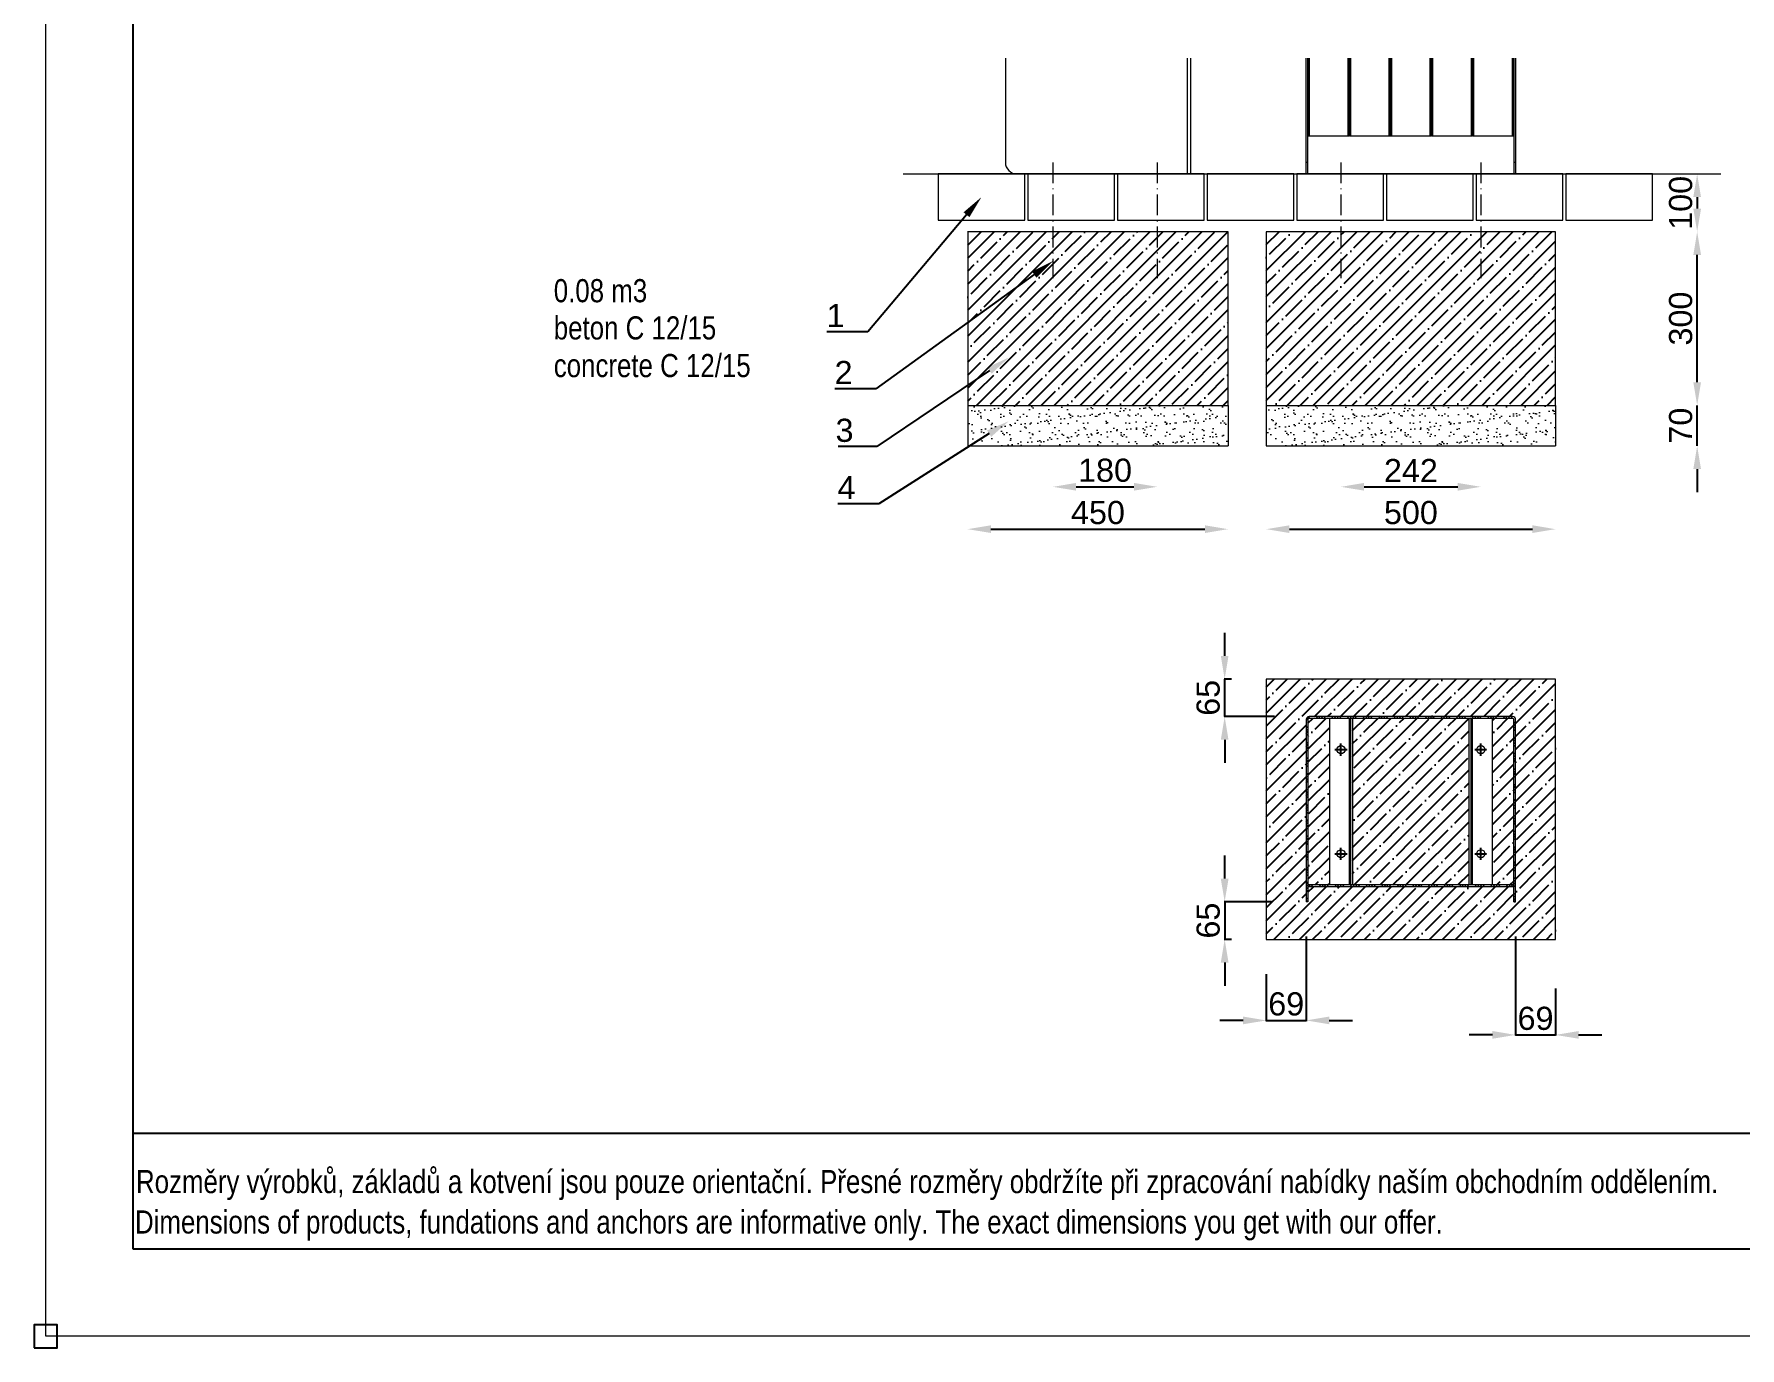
# Model space of a CAD drawing. Header units: millimetres. Extents: x -1511 to 5721, y -19897 to 4144.
# Drawn here: x -20 to 2929, y -20 to 2251 of the extents above; entities that cross this region are included whole.
import ezdxf
from ezdxf import colors
from ezdxf.entities.mleader import LeaderData, LeaderLine
from ezdxf.math import Vec2, Vec3

# ---------------------------------------------------------------- set-up
doc = ezdxf.new("R2010")
doc.units = ezdxf.units.MM
for name, pattern in [('ACAD_ISO10W100', [18.5, 12, -3, 0.5, -3]), ('CENTER2', [1.125, 0.75, -0.125, 0.125, -0.125]), ('INCONTINUOUS', [200000.001, 200000, -0.001])]:
    doc.linetypes.add(name, pattern=pattern)
for name, color, linetype in [('KOTY', 3, 'INCONTINUOUS'), ('OBRYSOVA', 7, 'Continuous'), ('OSY', 1, 'ACAD_ISO10W100'), ('POSTAVY ATD', 8, 'Continuous'), ('SRAFY', 30, 'Continuous')]:
    doc.layers.add(name, color=color, linetype=linetype)
doc.layers.add('Nekreslit', color=6, linetype='Continuous', plot=False)
doc.styles.add('SEACAD_Arial', font='arial.ttf', dxfattribs={"width": 0.8})
doc.styles.get("Standard").update_dxf_attribs({"font": 'arial.ttf'})
doc.dimstyles.new('PROFI_CSN', dxfattribs={"dimscale": 0, "dimtxt": 3.5, "dimasz": 3, "dimexe": 1, "dimexo": 0, "dimgap": 1.5, "dimtad": 1, "dimlfac": -1, "dimdsep": 46, "dimtxsty": 'Standard', "dimcen": 0, "dimdle": 1, "dimclrd": 256, "dimclre": 256, "dimclrt": 256, "dimadec": 0, "dimazin": 0, "dimtfac": 0.6, "dimtmove": 0, "dimatfit": 1, "dimfxl": 1, "dimtolj": 1, "dimarcsym": 0})
pattern_1 = [(45, (3283.444, 1212.602), (-13.47038, 13.47038), []), (45, (3287.934, 1212.602), (-13.47038, 13.47038), []), (45, (3292.424, 1212.602), (-13.47038, 13.47038), []), (45, (3296.914, 1212.602), (-13.47038, 13.47038), [])]

# ---------------------------------------------------------------- blocks, each defined once
blk = doc.blocks.new('*D1')
at = {"layer": 'DEFPOINTS', "color": 0, "transparency": 16777216}
for p in [(2610, 1608.9), (2854.9, 1608.9), (2610, 1538.9)]:
    blk.add_point(p, dxfattribs=at)
at = {"layer": 'KOTY', "color": 7, "lineweight": -2, "transparency": 16777216}
for p, q in [((2854.9, 1648.9), (2854.9, 1688.9)), ((2854.9, 1538.9), (2854.9, 1608.9)), ((2854.9, 1498.9), (2854.9, 1458.9))]:
    blk.add_line(p, q, dxfattribs=at)
at = {"layer": 'KOTY', "color": 7, "transparency": 16777216}
for points in [[(2848.3, 1648.9), (2861.6, 1648.9), (2854.9, 1608.9)], [(2848.3, 1498.9), (2861.6, 1498.9), (2854.9, 1538.9)]]:
    blk.add_solid(points, dxfattribs=at)
at = {"layer": 'KOTY', "color": 7, "lineweight": 13, "transparency": 16777216, "insert": (2826.5, 1573.9), "char_height": 40, "attachment_point": 5, "rotation": 90}
blk.add_mtext('\\A1;70', dxfattribs=at)
blk = doc.blocks.new('*D6')
at = {"layer": 'DEFPOINTS', "color": 0, "transparency": 16777216}
for p in [(2610, 1909), (2854.9, 1909), (2610, 1608.9)]:
    blk.add_point(p, dxfattribs=at)
at = {"layer": 'KOTY', "color": 7, "lineweight": -2, "transparency": 16777216}
blk.add_line((2854.9, 1648.9), (2854.9, 1869), dxfattribs=at)
at = {"layer": 'KOTY', "color": 7, "transparency": 16777216}
for points in [[(2848.3, 1869), (2861.6, 1869), (2854.9, 1909)], [(2848.3, 1648.9), (2861.6, 1648.9), (2854.9, 1608.9)]]:
    blk.add_solid(points, dxfattribs=at)
at = {"layer": 'KOTY', "color": 7, "lineweight": 15, "transparency": 16777216, "insert": (2826.5, 1759), "char_height": 40, "attachment_point": 5, "rotation": 90}
blk.add_mtext('\\A1;300', dxfattribs=at)
blk = doc.blocks.new('*D7')
at = {"layer": 'DEFPOINTS', "color": 0, "transparency": 16777216}
for p in [(2110, 1538.9), (2610, 1538.9), (2610, 1395)]:
    blk.add_point(p, dxfattribs=at)
at = {"layer": 'KOTY', "color": 7, "lineweight": -2, "transparency": 16777216}
blk.add_line((2150, 1395), (2570, 1395), dxfattribs=at)
at = {"layer": 'KOTY', "color": 7, "transparency": 16777216}
for points in [[(2150, 1401.7), (2150, 1388.4), (2110, 1395)], [(2570, 1401.7), (2570, 1388.4), (2610, 1395)]]:
    blk.add_solid(points, dxfattribs=at)
at = {"layer": 'KOTY', "color": 7, "lineweight": 15, "transparency": 16777216, "insert": (2360, 1423.5), "char_height": 40, "attachment_point": 5}
blk.add_mtext('\\A1;500', dxfattribs=at)
blk = doc.blocks.new('*D9')
at = {"layer": 'DEFPOINTS', "color": 0, "transparency": 16777216}
for p in [(2460, 2009), (2460, 1909), (2854.9, 1909)]:
    blk.add_point(p, dxfattribs=at)
at = {"layer": 'POSTAVY ATD', "color": 7, "lineweight": -2, "transparency": 16777216}
blk.add_line((2854.9, 1969), (2854.9, 1949), dxfattribs=at)
at = {"layer": 'POSTAVY ATD', "color": 7, "transparency": 16777216}
for points in [[(2848.3, 1969), (2861.6, 1969), (2854.9, 2009)], [(2848.3, 1949), (2861.6, 1949), (2854.9, 1909)]]:
    blk.add_solid(points, dxfattribs=at)
at = {"layer": 'POSTAVY ATD', "color": 7, "lineweight": 15, "transparency": 16777216, "insert": (2826.5, 1959), "char_height": 40, "attachment_point": 5, "rotation": 90}
blk.add_mtext('\\A1;100', dxfattribs=at)
blk = doc.blocks.new('*D10')
at = {"layer": 'DEFPOINTS', "color": 0, "transparency": 16777216}
for p in [(2239.1, 1829), (2480.9, 1829), (2480.9, 1468.2)]:
    blk.add_point(p, dxfattribs=at)
at = {"layer": 'KOTY', "color": 7, "lineweight": -2, "transparency": 16777216}
blk.add_line((2279.1, 1468.2), (2440.9, 1468.2), dxfattribs=at)
at = {"layer": 'KOTY', "color": 7, "transparency": 16777216}
for points in [[(2279.1, 1474.9), (2279.1, 1461.6), (2239.1, 1468.2)], [(2440.9, 1474.9), (2440.9, 1461.6), (2480.9, 1468.2)]]:
    blk.add_solid(points, dxfattribs=at)
at = {"layer": 'KOTY', "color": 7, "lineweight": 15, "transparency": 16777216, "insert": (2360, 1496.3), "char_height": 40, "attachment_point": 5}
blk.add_mtext('\\A1;242', dxfattribs=at)
blk = doc.blocks.new('*D24')
at = {"layer": 'DEFPOINTS', "color": 0, "transparency": 16777216}
for p in [(1594, 1538.9), (2044, 1538.9), (2044, 1395)]:
    blk.add_point(p, dxfattribs=at)
at = {"layer": 'KOTY', "color": 7, "lineweight": -2, "transparency": 16777216}
blk.add_line((1634, 1395), (2004, 1395), dxfattribs=at)
at = {"layer": 'KOTY', "color": 7, "transparency": 16777216}
for points in [[(1634, 1401.7), (1634, 1388.4), (1594, 1395)], [(2004, 1401.7), (2004, 1388.4), (2044, 1395)]]:
    blk.add_solid(points, dxfattribs=at)
at = {"layer": 'KOTY', "color": 7, "lineweight": 15, "transparency": 16777216, "insert": (1819, 1423.5), "char_height": 40, "attachment_point": 5}
blk.add_mtext('\\A1;450', dxfattribs=at)
blk = doc.blocks.new('*D25')
at = {"layer": 'DEFPOINTS', "color": 0, "transparency": 16777216}
for p in [(1741.3, 1829), (1921.3, 1829), (1921.3, 1468.2)]:
    blk.add_point(p, dxfattribs=at)
at = {"layer": 'KOTY', "color": 7, "lineweight": -2, "transparency": 16777216}
blk.add_line((1781.3, 1468.2), (1881.3, 1468.2), dxfattribs=at)
at = {"layer": 'KOTY', "color": 7, "transparency": 16777216}
for points in [[(1781.3, 1474.9), (1781.3, 1461.6), (1741.3, 1468.2)], [(1881.3, 1474.9), (1881.3, 1461.6), (1921.3, 1468.2)]]:
    blk.add_solid(points, dxfattribs=at)
at = {"layer": 'KOTY', "color": 7, "lineweight": 15, "transparency": 16777216, "insert": (1831.3, 1496.6), "char_height": 40, "attachment_point": 5}
blk.add_mtext('\\A1;180', dxfattribs=at)
blk = doc.blocks.new('*D29')
at = {"layer": 'DEFPOINTS', "color": 0, "transparency": 16777216}
for p in [(2038.1, 1136), (2110, 1136), (2184, 1071)]:
    blk.add_point(p, dxfattribs=at)
at = {"layer": 'KOTY', "color": 7, "lineweight": -2, "transparency": 16777216}
for p, q in [((2038.1, 1176), (2038.1, 1216)), ((2050, 1136), (2037.1, 1136)), ((2038.1, 1071), (2038.1, 1136)), ((2124, 1071), (2037.1, 1071)), ((2038.1, 1031), (2038.1, 991))]:
    blk.add_line(p, q, dxfattribs=at)
at = {"layer": 'KOTY', "color": 7, "transparency": 16777216}
for points in [[(2031.4, 1176), (2044.7, 1176), (2038.1, 1136)], [(2031.4, 1031), (2044.7, 1031), (2038.1, 1071)]]:
    blk.add_solid(points, dxfattribs=at)
at = {"layer": 'KOTY', "color": 7, "lineweight": 15, "transparency": 16777216, "insert": (2009.7, 1103.5), "char_height": 40, "attachment_point": 5, "rotation": 90}
blk.add_mtext('\\A1;65', dxfattribs=at)
blk = doc.blocks.new('*D30')
at = {"layer": 'DEFPOINTS', "color": 0, "transparency": 16777216}
for p in [(2179, 751), (2110, 686), (2179, 545.9)]:
    blk.add_point(p, dxfattribs=at)
at = {"layer": 'KOTY', "color": 7, "lineweight": -2, "transparency": 16777216}
for p, q in [((2179, 691), (2179, 544.9)), ((2110, 626), (2110, 544.9)), ((2070, 545.9), (2030, 545.9)), ((2110, 545.9), (2179, 545.9)), ((2219, 545.9), (2259, 545.9))]:
    blk.add_line(p, q, dxfattribs=at)
at = {"layer": 'KOTY', "color": 7, "transparency": 16777216}
for points in [[(2070, 552.6), (2070, 539.3), (2110, 545.9)], [(2219, 552.6), (2219, 539.3), (2179, 545.9)]]:
    blk.add_solid(points, dxfattribs=at)
at = {"layer": 'KOTY', "color": 7, "lineweight": 15, "transparency": 16777216, "insert": (2144.5, 574.3), "char_height": 40, "attachment_point": 5}
blk.add_mtext('\\A1;69', dxfattribs=at)
blk = doc.blocks.new('*D32')
at = {"layer": 'DEFPOINTS', "color": 0, "transparency": 16777216}
for p in [(2179, 751), (2038.1, 686), (2110, 686)]:
    blk.add_point(p, dxfattribs=at)
at = {"layer": 'KOTY', "color": 7, "lineweight": -2, "transparency": 16777216}
for p, q in [((2038.1, 791), (2038.1, 831)), ((2119, 751), (2037.1, 751)), ((2038.1, 751), (2038.1, 686)), ((2050, 686), (2037.1, 686)), ((2038.1, 646), (2038.1, 606))]:
    blk.add_line(p, q, dxfattribs=at)
at = {"layer": 'KOTY', "color": 7, "transparency": 16777216}
for points in [[(2031.4, 791), (2044.8, 791), (2038.1, 751)], [(2031.4, 646), (2044.8, 646), (2038.1, 686)]]:
    blk.add_solid(points, dxfattribs=at)
at = {"layer": 'KOTY', "color": 7, "lineweight": 15, "transparency": 16777216, "insert": (2009.7, 718.5), "char_height": 40, "attachment_point": 5, "rotation": 90}
blk.add_mtext('\\A1;65', dxfattribs=at)
blk = doc.blocks.new('*U35')
at = {"color": 0, "linetype": 'CENTER2', "transparency": 16777216}
for p, q in [((-10.5, 0), (-1.4, 0)), ((0, 1.4), (0, 10.5)), ((1.4, 0), (10.5, 0)), ((0, -10.5), (0, -1.4))]:
    blk.add_line(p, q, dxfattribs=at)
at = {"color": 0, "linetype": 'Continuous', "transparency": 16777216}
for p, q in [((-0.7, 0), (0.7, 0)), ((0, -0.7), (0, 0.7))]:
    blk.add_line(p, q, dxfattribs=at)
blk = doc.blocks.new('*U36')
at = {"color": 0, "linetype": 'CENTER2', "transparency": 16777216}
for p, q in [((-10.5, 0), (-1.4, 0)), ((0, 1.4), (0, 10.5)), ((1.4, 0), (10.5, 0)), ((0, -10.5), (0, -1.4))]:
    blk.add_line(p, q, dxfattribs=at)
at = {"color": 0, "linetype": 'Continuous', "transparency": 16777216}
for p, q in [((-0.7, 0), (0.7, 0)), ((0, -0.7), (0, 0.7))]:
    blk.add_line(p, q, dxfattribs=at)
blk = doc.blocks.new('*U37')
at = {"color": 0, "linetype": 'CENTER2', "transparency": 16777216}
for p, q in [((-10.5, 0), (-1.4, 0)), ((0, 1.4), (0, 10.5)), ((1.4, 0), (10.5, 0)), ((0, -10.5), (0, -1.4))]:
    blk.add_line(p, q, dxfattribs=at)
at = {"color": 0, "linetype": 'Continuous', "transparency": 16777216}
for p, q in [((-0.7, 0), (0.7, 0)), ((0, -0.7), (0, 0.7))]:
    blk.add_line(p, q, dxfattribs=at)
blk = doc.blocks.new('*U38')
at = {"color": 0, "linetype": 'CENTER2', "transparency": 16777216}
for p, q in [((-10.5, 0), (-1.4, 0)), ((0, 1.4), (0, 10.5)), ((1.4, 0), (10.5, 0)), ((0, -10.5), (0, -1.4))]:
    blk.add_line(p, q, dxfattribs=at)
at = {"color": 0, "linetype": 'Continuous', "transparency": 16777216}
for p, q in [((-0.7, 0), (0.7, 0)), ((0, -0.7), (0, 0.7))]:
    blk.add_line(p, q, dxfattribs=at)
blk = doc.blocks.new('*D39')
at = {"layer": 'DEFPOINTS', "color": 0, "transparency": 16777216}
for p in [(2541, 751), (2610, 661), (2610, 520.9)]:
    blk.add_point(p, dxfattribs=at)
at = {"layer": 'KOTY', "color": 7, "lineweight": -2, "transparency": 16777216}
for p, q in [((2541, 691), (2541, 519.9)), ((2610, 601), (2610, 519.9)), ((2501, 520.9), (2461, 520.9)), ((2541, 520.9), (2610, 520.9)), ((2650, 520.9), (2690, 520.9))]:
    blk.add_line(p, q, dxfattribs=at)
at = {"layer": 'KOTY', "color": 7, "transparency": 16777216}
for points in [[(2501, 527.6), (2501, 514.3), (2541, 520.9)], [(2650, 527.6), (2650, 514.3), (2610, 520.9)]]:
    blk.add_solid(points, dxfattribs=at)
at = {"layer": 'KOTY', "color": 7, "lineweight": 15, "transparency": 16777216, "insert": (2575.5, 549.3), "char_height": 40, "attachment_point": 5}
blk.add_mtext('\\A1;69', dxfattribs=at)

msp = doc.modelspace()

# ---------------------------------------------------------------- hatches: boundary and pattern name
at = {"transparency": 33554610}
h = msp.add_hatch(dxfattribs=at)
h.set_pattern_fill('ANSI35', color=9, scale=5)
h.paths.add_polyline_path([(2044, 1909), (1594, 1909), (1594, 1608.9), (2044, 1608.9)])
h = msp.add_hatch(dxfattribs=at)
h.set_pattern_fill('ANSI35', color=9, scale=5)
h.set_pattern_definition([(45, (4613.284, -100), (-22.45064, 22.45064), []), (45, (4635.735, -100), (-22.45064, 22.45064), [39.6875, -7.9375, 0, -7.9375])])
h.paths.add_polyline_path([(2110, 1608.9), (2610, 1608.9), (2610, 1909), (2110, 1909)])
h = msp.add_hatch(dxfattribs=at)
h.set_pattern_fill('ANSI35', color=9, scale=5)
h.paths.add_polyline_path([(2610, 686), (2610, 1136), (2110, 1136), (2110, 686)])
h.paths.add_polyline_path([(2182, 777), (2182, 751), (2179, 751), (2179, 1066, -0.414214), (2184, 1071), (2536, 1071, -0.414214), (2541, 1066), (2541, 751), (2538, 751), (2538, 777)], flags=16)
h.paths.add_polyline_path([(2219.1, 780), (2219.1, 1068), (2500.9, 1068), (2500.9, 780)], flags=0)
edge = h.paths.add_edge_path(flags=0)
edge.add_spline(control_points=[(2256.1, 785.7), (2256.1, 785.8), (2256.1, 786.2), (2256, 786.6), (2256, 786.9), (2255.9, 787)], knot_values=[0.113095, 0.113095, 0.113095, 0.113095, 0.184451, 0.293735, 0.349777, 0.349777, 0.349777, 0.349777], degree=3, periodic=0)
edge.add_spline(control_points=[(2255.9, 787), (2255.6, 786.8), (2255.1, 786.6), (2254.5, 786.1), (2254.1, 785.6), (2254.1, 785.2), (2254.1, 785)], knot_values=[0.048573, 0.048573, 0.048573, 0.048573, 0.352116, 0.617896, 0.815492, 1, 1, 1, 1], degree=3, periodic=0)
edge.add_line((2254.1, 785), (2254.1, 1063))
edge.add_spline(control_points=[(2254.1, 1063), (2254.1, 1062.8), (2254.1, 1062.5), (2254.4, 1061.9), (2255, 1061.4), (2255.6, 1061.1), (2255.9, 1061), (2255.9, 1061)], knot_values=[0, 0, 0, 0, 0.171935, 0.342845, 0.617583, 0.989417, 1, 1, 1, 1], degree=3, periodic=0)
edge.add_spline(control_points=[(2254.1, 1063), (2254.1, 1062.6), (2254.2, 1062), (2254.5, 1061.3), (2254.9, 1060.9), (2255.2, 1060.7), (2255.4, 1060.6), (2255.6, 1060.6), (2255.8, 1060.8), (2256, 1061.1), (2256.1, 1061.6), (2256.1, 1062.3), (2256.1, 1062.8), (2256.1, 1063)], knot_values=[0, 0, 0, 0, 0.184451, 0.293735, 0.375394, 0.437312, 0.489201, 0.541225, 0.591165, 0.663476, 0.763331, 0.917969, 1, 1, 1, 1], degree=3, periodic=0)
edge.add_line((2256.1, 1063), (2256.1, 785.7))
edge.add_spline(control_points=[(2256.1, 785.7), (2256.1, 785.4), (2256.1, 785.2), (2256.1, 785)], knot_values=[0, 0, 0, 0, 0.113095, 0.113095, 0.113095, 0.113095], degree=3, periodic=0)
edge.add_line((2256.1, 785), (2256.1, 785.7))
edge = h.paths.add_edge_path(flags=0)
edge.add_spline(control_points=[(2463.9, 1062.3), (2463.9, 1062.5), (2463.9, 1062.7), (2463.9, 1063)], knot_values=[0, 0, 0, 0, 0.113095, 0.113095, 0.113095, 0.113095], degree=3, periodic=0)
edge.add_line((2463.9, 1063), (2463.9, 1062.3))
edge.add_spline(control_points=[(2463.9, 1062.3), (2463.9, 1062.1), (2463.9, 1061.8), (2463.9, 1061.3), (2464, 1060.9), (2464.2, 1060.7), (2464.4, 1060.6), (2464.6, 1060.6), (2464.9, 1060.8), (2465.3, 1061.1), (2465.6, 1061.6), (2465.8, 1062.3), (2465.9, 1062.8), (2465.9, 1063)], knot_values=[0.113095, 0.113095, 0.113095, 0.113095, 0.184451, 0.293735, 0.375394, 0.437312, 0.489201, 0.541225, 0.591165, 0.663476, 0.763331, 0.917969, 1, 1, 1, 1], degree=3, periodic=0)
edge.add_spline(control_points=[(2464, 1061), (2464.3, 1061.1), (2464.8, 1061.3), (2465.4, 1061.8), (2465.8, 1062.4), (2465.8, 1062.8), (2465.9, 1063)], knot_values=[0, 0, 0, 0, 0.315659, 0.596394, 0.805109, 1, 1, 1, 1], degree=3, periodic=0)
edge.add_line((2465.9, 1063), (2465.9, 785))
edge.add_spline(control_points=[(2465.9, 785), (2465.8, 785.1), (2465.8, 785.5), (2465.5, 786), (2464.9, 786.5), (2464.3, 786.9), (2464, 787), (2464, 787)], knot_values=[0, 0, 0, 0, 0.171935, 0.342845, 0.617583, 0.989417, 1, 1, 1, 1], degree=3, periodic=0)
edge.add_spline(control_points=[(2465.9, 785), (2465.8, 785.4), (2465.8, 786), (2465.4, 786.7), (2465.1, 787), (2464.8, 787.3), (2464.5, 787.3), (2464.3, 787.3), (2464.1, 787.2), (2463.9, 786.9), (2463.9, 786.3), (2463.9, 785.6), (2463.9, 785.1), (2463.9, 785)], knot_values=[0, 0, 0, 0, 0.184451, 0.293735, 0.375394, 0.437312, 0.489201, 0.541225, 0.591165, 0.663476, 0.763331, 0.917969, 1, 1, 1, 1], degree=3, periodic=0)
edge.add_line((2463.9, 785), (2463.9, 1062.3))
h.paths.add_polyline_path([(2232.1, 834, -1), (2246.1, 834, -1)], flags=0)
h.paths.add_polyline_path([(2473.9, 834, -1), (2487.9, 834, -1)], flags=0)
h.paths.add_polyline_path([(2232.1, 1014, -1), (2246.1, 1014, -1)], flags=0)
h.paths.add_polyline_path([(2473.9, 1014, -1), (2487.9, 1014, -1)], flags=0)
at = {"linetype": 'Continuous', "lineweight": 0}
h = msp.add_hatch(dxfattribs=at)
h.set_pattern_fill('DIN 201 OCEL A OCELOVÁ LITINA', style=0, pattern_type=2)
h.set_pattern_definition(pattern_1)
edge = h.paths.add_edge_path(flags=0)
edge.add_line((2536, 1071), (2184, 1071))
edge.add_arc((2184, 1066), 5, 90, 180)
edge.add_line((2179, 1066), (2179, 751))
edge.add_line((2179, 751), (2182, 751))
edge.add_line((2182, 751), (2182, 1066))
edge.add_arc((2184, 1066), 2, 90, 180, ccw=False)
edge.add_line((2184, 1068), (2536, 1068))
edge.add_arc((2536, 1066), 2, 0, 90, ccw=False)
edge.add_line((2538, 1066), (2538, 751))
edge.add_line((2538, 751), (2541, 751))
edge.add_line((2541, 751), (2541, 1066))
edge.add_arc((2536, 1066), 5, 0, 90)
at = {"transparency": 33554610}
h = msp.add_hatch(dxfattribs=at)
h.set_pattern_fill('ANSI35', color=9, scale=5)
h.paths.add_polyline_path([(2182, 780), (2219.1, 780), (2219.1, 1068), (2184, 1068, 0.414214), (2182, 1066)])
h.paths.add_polyline_path([(2259.1, 780), (2460.9, 780), (2460.9, 1068), (2259.1, 1068)])
h.paths.add_polyline_path([(2500.9, 780), (2538, 780), (2538, 1066, 0.414214), (2536, 1068), (2500.9, 1068)])
at = {"linetype": 'Continuous', "lineweight": 0}
h = msp.add_hatch(dxfattribs=at)
h.set_pattern_fill('DIN 201 OCEL A OCELOVÁ LITINA', style=0, pattern_type=2)
h.set_pattern_definition(pattern_1)
h.paths.add_polyline_path([(2182, 777), (2538, 777), (2538, 780), (2182, 780)], flags=0)
at = {"layer": 'SRAFY', "lineweight": 15}
h = msp.add_hatch(dxfattribs=at)
h.set_pattern_fill('AR-SAND', color=9, scale=0.5, style=0)
h.set_pattern_definition([(37.5, (202.001, 0), (-0.80002, 24.47066), [0, -19.304, 0, -21.59, 0, -20.6375]), (7.5, (202, 0), (22.47616, 35.84126), [0, -10.414, 0, -17.399, 0, -6.6675]), (327.5, (186.38, 0), (39.54962, 0.07186), [0, -6.35, 0, -22.86, 0, -29.845]), (317.5, (186.38, 0), (38.1778, 11.14647), [0, -3.175, 0, -14.986, 0, -17.145])])
h.paths.add_polyline_path([(1594, 1608.9), (1594, 1538.9), (2044, 1538.9), (2044, 1608.9)])
h = msp.add_hatch(dxfattribs=at)
h.set_pattern_fill('AR-SAND', color=9, scale=0.5, style=0)
h.set_pattern_definition([(37.5, (693.001, 0), (-0.80002, 24.47066), [0, -19.304, 0, -21.59, 0, -20.6375]), (7.5, (693, 0), (22.47616, 35.84126), [0, -10.414, 0, -17.399, 0, -6.6675]), (327.5, (677.38, 0), (39.54962, 0.07186), [0, -6.35, 0, -22.86, 0, -29.845]), (317.5, (677.38, 0), (38.1778, 11.14647), [0, -3.175, 0, -14.986, 0, -17.145])])
h.paths.add_polyline_path([(2110, 1608.9), (2110, 1538.9), (2610, 1538.9), (2610, 1608.9)])

# ---------------------------------------------------------------- linework, layer by layer
at = {"color": 7, "linetype": 'Continuous', "lineweight": 15}
for p, q in [((1659, 2209), (1659, 2029)), ((1974, 2009), (1974, 2209)), ((1979, 2209), (1979, 2009)), ((2179, 2029), (2179, 2209)), ((2182, 2029), (2182, 2209)), ((2183, 2074.5), (2183, 2209)), ((2185, 2074.5), (2185, 2209)), ((2251, 2209), (2251, 2074.5)), ((2253, 2209), (2253, 2074.5)), ((2254, 2074.5), (2254, 2209)), ((2256, 2074.5), (2256, 2209)), ((2322, 2209), (2322, 2074.5)), ((2324, 2209), (2324, 2074.5)), ((2325, 2074.5), (2325, 2209)), ((2327, 2074.5), (2327, 2209)), ((2393, 2209), (2393, 2074.5)), ((2395, 2209), (2395, 2074.5)), ((2396, 2074.5), (2396, 2209)), ((2398, 2074.5), (2398, 2209)), ((2464, 2209), (2464, 2074.5)), ((2466, 2209), (2466, 2074.5)), ((2467, 2074.5), (2467, 2209)), ((2469, 2074.5), (2469, 2209)), ((2535, 2209), (2535, 2074.5)), ((2537, 2209), (2537, 2074.5)), ((2538, 2209), (2538, 2029)), ((2541, 2209), (2541, 2029)), ((2182, 2109), (2183, 2109)), ((2253, 2109), (2254, 2109)), ((2324, 2109), (2325, 2109)), ((2395, 2109), (2396, 2109)), ((2466, 2109), (2467, 2109)), ((2537, 2109), (2538, 2109)), ((2185, 2074.5), (2183, 2074.5)), ((2251, 2074.5), (2185, 2074.5)), ((2253, 2074.5), (2251, 2074.5)), ((2256, 2074.5), (2254, 2074.5)), ((2322, 2074.5), (2256, 2074.5)), ((2324, 2074.5), (2322, 2074.5)), ((2327, 2074.5), (2325, 2074.5)), ((2393, 2074.5), (2327, 2074.5)), ((2395, 2074.5), (2393, 2074.5)), ((2398, 2074.5), (2396, 2074.5)), ((2464, 2074.5), (2398, 2074.5)), ((2466, 2074.5), (2464, 2074.5)), ((2469, 2074.5), (2467, 2074.5)), ((2535, 2074.5), (2469, 2074.5)), ((2537, 2074.5), (2535, 2074.5)), ((1679, 2009), (1684.9, 2009)), ((1974, 2009), (1684.9, 2009)), ((1979, 2009), (1974, 2009)), ((2182, 2029), (2179, 2029)), ((2179, 2009), (2179, 2029)), ((2179, 2009), (2182, 2009)), ((2182, 2009), (2182, 2029)), ((2538, 2009), (2182, 2009)), ((2541, 2029), (2538, 2029)), ((2538, 2029), (2538, 2009)), ((2541, 2009), (2538, 2009)), ((2541, 2029), (2541, 2009)), ((2179, 1066), (2179, 751)), ((2182, 1066), (2182, 751)), ((2536, 1071), (2184, 1071)), ((2536, 1068), (2184, 1068)), ((2219.1, 1068), (2219.1, 780)), ((2254.1, 1063), (2254.1, 1068)), ((2254.1, 785), (2254.1, 1063)), ((2256.1, 780), (2256.1, 1068)), ((2259.1, 1068), (2259.1, 780)), ((2460.9, 780), (2460.9, 1068)), ((2463.9, 1068), (2463.9, 780)), ((2465.9, 1068), (2465.9, 1063)), ((2465.9, 1063), (2465.9, 785)), ((2500.9, 780), (2500.9, 1068)), ((2538, 751), (2538, 1066)), ((2541, 751), (2541, 1066)), ((2182, 780), (2182, 777)), ((2538, 780), (2182, 780)), ((2538, 777), (2182, 777)), ((2254.1, 780), (2254.1, 785)), ((2465.9, 785), (2465.9, 780)), ((2538, 777), (2538, 780)), ((2182, 751), (2179, 751)), ((2538, 751), (2541, 751))]:
    msp.add_line(p, q, dxfattribs=at)
for centre in [(2239.1, 1014), (2480.9, 1014), (2239.1, 834), (2480.9, 834)]:
    msp.add_circle(centre, 7, dxfattribs=at)
for centre, radius, start, end in [((1679, 2029), 20, 180, 270), ((2184, 1066), 5, 90, 180), ((2184, 1066), 2, 90, 180), ((2536, 1066), 5, 0, 90), ((2536, 1066), 2, 0, 90)]:
    msp.add_arc(centre, radius, start, end, dxfattribs=at)
for points, knots in [([(2254.1, 1063), (2254.1, 1062.8), (2254.1, 1062.5), (2254.4, 1061.9), (2255, 1061.4), (2255.6, 1061.1), (2255.9, 1061), (2255.9, 1061)], [0, 0, 0, 0, 0.171935, 0.342845, 0.617583, 0.989417, 1, 1, 1, 1]), ([(2254.1, 1063), (2254.1, 1062.6), (2254.2, 1062), (2254.5, 1061.3), (2254.9, 1060.9), (2255.2, 1060.7), (2255.4, 1060.6), (2255.6, 1060.6), (2255.8, 1060.8), (2256, 1061.1), (2256.1, 1061.6), (2256.1, 1062.3), (2256.1, 1062.8), (2256.1, 1063)], [0, 0, 0, 0, 0.184451, 0.293735, 0.375394, 0.437312, 0.489201, 0.541225, 0.591165, 0.663476, 0.763331, 0.917969, 1, 1, 1, 1]), ([(2463.9, 1063), (2463.9, 1062.6), (2463.9, 1062), (2463.9, 1061.3), (2464, 1060.9), (2464.2, 1060.7), (2464.4, 1060.6), (2464.6, 1060.6), (2464.9, 1060.8), (2465.3, 1061.1), (2465.6, 1061.6), (2465.8, 1062.3), (2465.9, 1062.8), (2465.9, 1063)], [0, 0, 0, 0, 0.184451, 0.293735, 0.375394, 0.437312, 0.489201, 0.541225, 0.591165, 0.663476, 0.763331, 0.917969, 1, 1, 1, 1]), ([(2464, 1061), (2464.3, 1061.1), (2464.8, 1061.3), (2465.4, 1061.8), (2465.8, 1062.4), (2465.8, 1062.8), (2465.9, 1063)], [0, 0, 0, 0, 0.315659, 0.596394, 0.805109, 1, 1, 1, 1]), ([(2256.1, 785), (2256.1, 785.4), (2256.1, 786), (2256, 786.7), (2255.9, 787), (2255.7, 787.3), (2255.5, 787.3), (2255.3, 787.3), (2255, 787.2), (2254.7, 786.9), (2254.3, 786.3), (2254.1, 785.6), (2254.1, 785.1), (2254.1, 785)], [0, 0, 0, 0, 0.184451, 0.293735, 0.375394, 0.437312, 0.489201, 0.541225, 0.591165, 0.663476, 0.763331, 0.917969, 1, 1, 1, 1]), ([(2256.1, 787), (2255.7, 786.9), (2255.2, 786.7), (2254.5, 786.1), (2254.1, 785.6), (2254.1, 785.2), (2254.1, 785)], [0, 0, 0, 0, 0.352116, 0.617896, 0.815492, 1, 1, 1, 1]), ([(2465.9, 785), (2465.8, 785.4), (2465.8, 786), (2465.4, 786.7), (2465.1, 787), (2464.8, 787.3), (2464.5, 787.3), (2464.3, 787.3), (2464.1, 787.2), (2463.9, 786.9), (2463.9, 786.3), (2463.9, 785.6), (2463.9, 785.1), (2463.9, 785)], [0, 0, 0, 0, 0.184451, 0.293735, 0.375394, 0.437312, 0.489201, 0.541225, 0.591165, 0.663476, 0.763331, 0.917969, 1, 1, 1, 1]), ([(2465.9, 785), (2465.8, 785.1), (2465.8, 785.5), (2465.5, 786), (2464.9, 786.5), (2464.3, 786.9), (2464, 787), (2464, 787)], [0, 0, 0, 0, 0.1719351, 0.342845, 0.6175835, 0.9894174, 1, 1, 1, 1])]:
    msp.add_open_spline(points, degree=3, knots=knots, dxfattribs=at)
at = {"layer": 'Nekreslit'}
msp.add_line((150.6, 351.1), (4190.6, 351.1), dxfattribs=at)
at = {"layer": 'Nekreslit', "color": 4, "lineweight": 15}
msp.add_lwpolyline([(5700.6, 0), (0, 0), (0, 4123.6), (5700.6, 4123.6)], close=True, dxfattribs=at)
at = {"layer": 'Nekreslit'}
msp.add_lwpolyline([(150.6, 151.1), (4190.6, 151.1), (4190.6, 4001.1), (150.6, 4001.1)], close=True, dxfattribs=at)
at = {"layer": 'OBRYSOVA'}
msp.add_lwpolyline([(-20, -20), (20, -20), (20, 20), (-20, 20)], close=True, dxfattribs=at)
at = {"layer": 'OSY', "color": 0, "lineweight": 15, "ltscale": 3}
for p, q in [((1741.3, 2029), (1741.3, 1829)), ((1921.3, 2029), (1921.3, 1829)), ((2239.1, 2029), (2239.1, 1829)), ((2480.9, 2029), (2480.9, 1829))]:
    msp.add_line(p, q, dxfattribs=at)
at = {"layer": 'POSTAVY ATD', "color": 9, "lineweight": 15}
for p, q in [((1482.6, 2009), (2896, 2009)), ((1594, 1608.9), (1594, 1538.9)), ((2044, 1608.9), (2044, 1538.9)), ((2110, 1608.9), (2110, 1538.9)), ((2610, 1608.9), (2610, 1538.9)), ((1594, 1538.9), (2044, 1538.9)), ((2110, 1538.9), (2610, 1538.9))]:
    msp.add_line(p, q, dxfattribs=at)
at = {"layer": 'POSTAVY ATD', "lineweight": 15}
for p, q in [((1594, 1608.9), (2044, 1608.9)), ((2160, 1608.9), (2560, 1608.9))]:
    msp.add_line(p, q, dxfattribs=at)
for points in [[(1542.6, 1929), (1692.6, 1929), (1692.6, 2009), (1542.6, 2009)], [(1697.6, 1929), (1847.6, 1929), (1847.6, 2009), (1697.6, 2009)], [(1852.6, 1929), (2002.6, 1929), (2002.6, 2009), (1852.6, 2009)], [(2007.6, 1929), (2157.6, 1929), (2157.6, 2009), (2007.6, 2009)], [(2162.6, 1929), (2312.6, 1929), (2312.6, 2009), (2162.6, 2009)], [(2317.6, 1929), (2467.6, 1929), (2467.6, 2009), (2317.6, 2009)], [(2472.6, 1929), (2622.6, 1929), (2622.6, 2009), (2472.6, 2009)], [(2627.6, 1929), (2777.6, 1929), (2777.6, 2009), (2627.6, 2009)]]:
    msp.add_lwpolyline(points, close=True, dxfattribs=at)
at = {"layer": 'POSTAVY ATD', "color": 9, "lineweight": 15}
for points in [[(1594, 1608.9), (2044, 1608.9), (2044, 1909), (1594, 1909)], [(2110, 1608.9), (2610, 1608.9), (2610, 1909), (2110, 1909)], [(2110, 686), (2610, 686), (2610, 1136), (2110, 1136)]]:
    msp.add_lwpolyline(points, close=True, dxfattribs=at)

# ---------------------------------------------------------------- block references
at = {"linetype": 'CENTER2'}
for name, p in [('*U35', (2239.1, 1014)), ('*U36', (2480.9, 1014)), ('*U38', (2239.1, 834)), ('*U37', (2480.9, 834))]:
    msp.add_blockref(name, p, dxfattribs=at)

# ---------------------------------------------------------------- texts
at = {"style": 'SEACAD_Arial', "width": 0.8}
for s, height, p in [('0.08 m3', 40, (878.3, 1787.2)), ('beton C 12/15', 40, (878.3, 1722.9)), ('concrete C 12/15', 40, (878.3, 1657.8)), ('Rozměry výrobků, základů a kotvení jsou pouze orientační. Přesné rozměry obdržíte při zpracování nabídky naším obchodním oddělením.', 39.9982, (156.1, 247.4)), ('Dimensions of products, fundations and anchors are informative only. The exact dimensions you get with our offer.', 39.9982, (154.4, 177.6))]:
    msp.add_text(s, height=height, dxfattribs=at).set_placement(p)

# ---------------------------------------------------------------- dimensions: what is measured, and where the dimension line sits
at = {"layer": 'KOTY', "lineweight": 15}
dim = msp.add_linear_dim(base=(2854.9, 1909), p1=(2610, 1608.9), p2=(2610, 1909), angle=90, dimstyle='PROFI_CSN', override={"dimscale": 1, "dimtxt": 40, "dimasz": 40, "dimgap": 8, "dimdec": 0, "dimlfac": 1, "dimrnd": 10, "dimse1": 1, "dimse2": 1, "dimclrd": 7, "dimclre": 3, "dimclrt": 7, "dimtdec": 0}, dxfattribs=at)
dim.commit()
dim.dimension.update_dxf_attribs({"geometry": '*D6', "text_midpoint": (2826.5, 1759)})
for base, p1, p2, override, picture, middle in [((1921.3, 1468.2), (1741.3, 1829), (1921.3, 1829), {"dimscale": 1, "dimtxt": 40, "dimasz": 40, "dimgap": 8, "dimdec": 0, "dimlfac": 1, "dimrnd": 10, "dimse1": 1, "dimse2": 1, "dimclrd": 7, "dimclre": 3, "dimclrt": 7, "dimtdec": 0}, '*D25', (1831.3, 1468.2)), ((2480.9, 1468.2), (2239.1, 1829), (2480.9, 1829), {"dimscale": 1, "dimtxt": 40, "dimasz": 40, "dimgap": 8, "dimdec": 0, "dimlfac": 1, "dimrnd": 1, "dimse1": 1, "dimse2": 1, "dimclrd": 7, "dimclre": 3, "dimclrt": 7, "dimtdec": 0}, '*D10', (2360, 1468.2)), ((2044, 1395), (1594, 1538.9), (2044, 1538.9), {"dimscale": 1, "dimtxt": 40, "dimasz": 40, "dimgap": 8, "dimdec": 0, "dimlfac": 1, "dimrnd": 10, "dimse1": 1, "dimse2": 1, "dimclrd": 7, "dimclre": 3, "dimclrt": 7, "dimtdec": 0}, '*D24', (1819, 1395)), ((2610, 1395), (2110, 1538.9), (2610, 1538.9), {"dimscale": 1, "dimtxt": 40, "dimasz": 40, "dimgap": 8, "dimdec": 0, "dimlfac": 1, "dimrnd": 10, "dimse1": 1, "dimse2": 1, "dimclrd": 7, "dimclre": 3, "dimclrt": 7, "dimtdec": 0}, '*D7', (2360, 1395)), ((2179, 545.9), (2110, 686), (2179, 751), {"dimscale": 1, "dimtxt": 40, "dimasz": 40, "dimexo": 60, "dimgap": 8, "dimdec": 0, "dimlfac": 1, "dimrnd": 1, "dimclrd": 7, "dimclre": 7, "dimclrt": 7, "dimtdec": 0}, '*D30', (2144.5, 545.9)), ((2610, 520.9), (2541, 751), (2610, 661), {"dimscale": 1, "dimtxt": 40, "dimasz": 40, "dimexo": 60, "dimgap": 8, "dimdec": 0, "dimlfac": 1, "dimrnd": 1, "dimclrd": 7, "dimclre": 7, "dimclrt": 7, "dimtdec": 0}, '*D39', (2575.5, 520.9))]:
    dim = msp.add_linear_dim(base=base, p1=p1, p2=p2, dimstyle='PROFI_CSN', override=override, dxfattribs=at)
    dim.commit()
    dim.dimension.update_dxf_attribs({"geometry": picture, "text_midpoint": middle, "dimtype": 160})
at = {"layer": 'KOTY', "lineweight": 13}
dim = msp.add_linear_dim(base=(2854.9, 1608.9), p1=(2610, 1538.9), p2=(2610, 1608.9), angle=90, dimstyle='PROFI_CSN', override={"dimscale": 1, "dimtxt": 40, "dimasz": 40, "dimgap": 8, "dimdec": 0, "dimlfac": 1, "dimrnd": 10, "dimse1": 1, "dimse2": 1, "dimclrd": 7, "dimclre": 3, "dimclrt": 7, "dimtdec": 0}, dxfattribs=at)
dim.commit()
dim.dimension.update_dxf_attribs({"geometry": '*D1', "text_midpoint": (2854.9, 1573.9), "dimtype": 160})
at = {"layer": 'KOTY', "lineweight": 15}
for base, p1, p2, picture, middle in [((2038.1, 1136), (2184, 1071), (2110, 1136), '*D29', (2038.1, 1103.5)), ((2038.1, 686), (2179, 751), (2110, 686), '*D32', (2038.1, 718.5))]:
    dim = msp.add_linear_dim(base=base, p1=p1, p2=p2, angle=90, dimstyle='PROFI_CSN', override={"dimscale": 1, "dimtxt": 40, "dimasz": 40, "dimexo": 60, "dimgap": 8, "dimdec": 0, "dimlfac": 1, "dimrnd": 1, "dimclrd": 7, "dimclre": 7, "dimclrt": 7, "dimtdec": 0}, dxfattribs=at)
    dim.commit()
    dim.dimension.update_dxf_attribs({"geometry": picture, "text_midpoint": middle, "dimtype": 160})
at = {"layer": 'POSTAVY ATD', "color": 9, "lineweight": 15}
dim = msp.add_linear_dim(base=(2854.9, 1909), p1=(2460, 2009), p2=(2460, 1909), angle=270, dimstyle='PROFI_CSN', override={"dimscale": 1, "dimtxt": 40, "dimasz": 40, "dimgap": 8, "dimdec": 0, "dimlfac": 1, "dimrnd": 10, "dimse1": 1, "dimse2": 1, "dimclrd": 7, "dimclre": 3, "dimclrt": 7, "dimtdec": 0}, dxfattribs=at)
dim.commit()
dim.dimension.update_dxf_attribs({"geometry": '*D9', "text_midpoint": (2854.9, 1959), "dimtype": 160})

# ---------------------------------------------------------------- leaders
at = {"layer": 'KOTY', "color": 0, "lineweight": 15}
ml = msp.add_multileader_mtext('Standard', dxfattribs=at)
ml.set_content('1')
ml.set_leader_properties()
ml.build(insert=Vec2(0, 0))
ml.multileader.update_dxf_attribs({"text_right_attachment_type": 6, "dogleg_length": 40, "arrow_head_size": 40})
ctx = ml.context
ctx.base_point, ctx.char_height, ctx.arrow_head_size, ctx.landing_gap_size, ctx.plane_origin = Vec3(1366.3, 1764.3), 40, 40, 0.09, Vec3(1488.5, 1750.8)
ctx.right_attachment, ctx.text_align_type = 6, 2
notes = []
notes.append((ctx, [(1, (1, 1, 0), (1421.2, 1736.3), (-1, 0), 40, [(0, [(1617.6, 1969)], 0, [])])]))
ctx.mtext.insert, ctx.mtext.alignment, ctx.mtext.flow_direction = Vec3(1381.1, 1784.3), 3, 5
ml = msp.add_multileader_mtext('Standard', dxfattribs=at)
ml.set_content('2')
ml.set_leader_properties()
ml.build(insert=Vec2(0, 0))
ml.multileader.update_dxf_attribs({"text_right_attachment_type": 6, "dogleg_length": 40, "arrow_head_size": 40})
ctx = ml.context
ctx.base_point, ctx.char_height, ctx.arrow_head_size, ctx.landing_gap_size, ctx.plane_origin = Vec3(1368.2, 1665.7), 40, 40, 0.09, Vec3(1409.4, 1425)
ctx.right_attachment, ctx.text_align_type = 6, 2
notes.append((ctx, [(1, (1, 1, 0), (1434.9, 1637.7), (-1, 0), 40, [(0, [(1741.3, 1858.4)], 0, [])])]))
ctx.mtext.insert, ctx.mtext.alignment, ctx.mtext.flow_direction = Vec3(1394.8, 1685.7), 3, 5
ml = msp.add_multileader_mtext('Standard', dxfattribs=at)
ml.set_content('3')
ml.set_leader_properties()
ml.build(insert=Vec2(0, 0))
ml.multileader.update_dxf_attribs({"text_right_attachment_type": 6, "dogleg_length": 40, "arrow_head_size": 40})
ctx = ml.context
ctx.base_point, ctx.char_height, ctx.arrow_head_size, ctx.landing_gap_size, ctx.plane_origin = Vec3(1370.2, 1565.6), 40, 40, 0.09, Vec3(1410, 1274)
ctx.right_attachment, ctx.text_align_type = 6, 2
notes.append((ctx, [(1, (1, 1, 0), (1436.6, 1537.9), (-1, 0), 40, [(0, [(1664.7, 1691.5)], 0, [])])]))
ctx.mtext.insert, ctx.mtext.width, ctx.mtext.alignment, ctx.mtext.flow_direction = Vec3(1396.5, 1585.9), 26.494, 3, 5
ml = msp.add_multileader_mtext('Standard', dxfattribs=at)
ml.set_content('4')
ml.set_leader_properties()
ml.build(insert=Vec2(0, 0))
ml.multileader.update_dxf_attribs({"text_right_attachment_type": 6, "dogleg_length": 40, "arrow_head_size": 40})
ctx = ml.context
ctx.base_point, ctx.char_height, ctx.arrow_head_size, ctx.landing_gap_size, ctx.plane_origin = Vec3(1372.2, 1467), 40, 40, 0.09, Vec3(1407.9, 1353.3)
ctx.right_attachment, ctx.text_align_type = 6, 2
notes.append((ctx, [(1, (1, 1, 0), (1440, 1439), (-1, 0), 40, [(0, [(1664.7, 1581.5)], 0, [])])]))
ctx.mtext.insert, ctx.mtext.alignment, ctx.mtext.flow_direction = Vec3(1399.9, 1487), 3, 5
for ctx, leaders in notes:
    for number, flags, end, landing, length, lines in leaders:
        leader = LeaderData()
        leader.index, (leader.has_last_leader_line, leader.has_dogleg_vector, leader.attachment_direction) = number, flags
        leader.last_leader_point, leader.dogleg_vector, leader.dogleg_length = Vec3(end), Vec3(landing), length
        for number, points, colour, breaks in lines:
            line = LeaderLine()
            line.index, line.vertices, line.color, line.breaks = number, Vec3.list(points), colors.encode_raw_color(colour), breaks
            leader.lines.append(line)
        ctx.leaders.append(leader)

doc.saveas('drawing.dxf')
